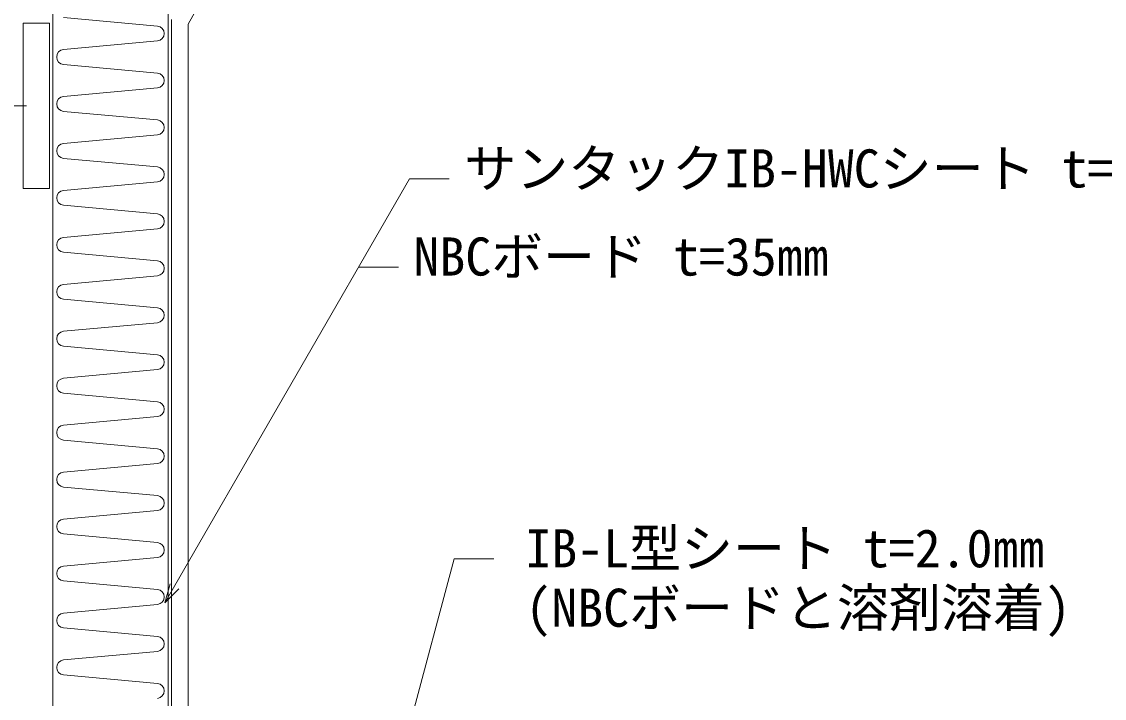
# Model space of a CAD drawing. Units: millimetres, scale not verified. Extents: x -840 to 840, y -594 to 594.
# Drawn here: x -485.5 to -157.6, y -19.8 to 185 of the extents above; entities that cross this region are included whole.
import ezdxf
from ezdxf.enums import TextEntityAlignment as Align

# ---------------------------------------------------------------- set-up
doc = ezdxf.new("R2010")
doc.units = ezdxf.units.MM
doc.header["$LTSCALE"] = 2
doc.linetypes.add('CHAIN1', pattern=[8, 5, -1, 1, -1])
for name, color, linetype, lineweight in [('0-3_文字', 5, 'Continuous', 9), ('0-8_中心線', 2, 'CHAIN1', 9), ('0-A_断熱材', 4, 'Continuous', 9), ('0-B_IBｼｰﾄ', 4, 'Continuous', 9), ('0-E_躯体', 7, 'Continuous', 9), ('1-0_寸法線', 7, 'Continuous', 9)]:
    doc.layers.add(name, color=color, linetype=linetype, lineweight=lineweight)
doc.styles.add('ＭＳ ゴシック', font='')
doc.styles.get('ＭＳ ゴシック').set_extended_font_data('MS Gothic')

msp = doc.modelspace()

# ---------------------------------------------------------------- linework, layer by layer
at = {"layer": '0-8_中心線'}
msp.add_line((-483.957, 159.546), (-587.957, 159.546), dxfattribs=at)
at = {"layer": '0-A_断熱材'}
for p, q in [((-444.323, 183.709), (-472.792, 186.309)), ((-444.323, 179.202), (-472.792, 176.601)), ((-444.323, 169.494), (-472.792, 172.094)), ((-444.323, 164.987), (-472.792, 162.386)), ((-444.323, 155.279), (-472.792, 157.88)), ((-444.323, 150.772), (-472.792, 148.172)), ((-444.323, 141.064), (-472.792, 143.665)), ((-444.323, 136.557), (-472.792, 133.957)), ((-444.323, 126.85), (-472.792, 129.45)), ((-444.323, 122.343), (-472.792, 119.742)), ((-444.323, 112.635), (-472.792, 115.235)), ((-444.323, 108.128), (-472.792, 105.527)), ((-444.323, 98.42), (-472.792, 101.021)), ((-444.323, 93.913), (-472.792, 91.313)), ((-444.323, 84.205), (-472.792, 86.806)), ((-444.323, 79.699), (-472.792, 77.098)), ((-444.323, 69.991), (-472.792, 72.591)), ((-444.323, 65.484), (-472.792, 62.883)), ((-444.323, 55.776), (-472.792, 58.376)), ((-444.323, 51.269), (-472.792, 48.669)), ((-444.323, 41.561), (-472.792, 44.162)), ((-444.323, 37.054), (-472.792, 34.454)), ((-444.323, 27.346), (-472.792, 29.947)), ((-444.323, 22.84), (-472.792, 20.239)), ((-444.323, 13.132), (-472.792, 15.732)), ((-444.323, 8.625), (-472.792, 6.024)), ((-444.323, -1.083), (-472.792, 1.517)), ((-444.323, -5.59), (-472.792, -8.19)), ((-444.323, -15.298), (-472.792, -12.697))]:
    msp.add_line(p, q, dxfattribs=at)
at = {"layer": '0-A_断熱材', "color": 7}
msp.add_lwpolyline([(-476.057, -233.754), (-476.057, 220.546), (-441.057, 220.546), (-441.057, -233.754)], close=True, dxfattribs=at)
at = {"layer": '0-A_断熱材'}
for centre, start, end in [((-444.534, 181.455), 275.35135, 84.64865), ((-472.581, 174.348), 95.35135, 264.64865), ((-444.534, 167.24), 275.35135, 84.64865), ((-472.581, 160.133), 95.35135, 264.64865), ((-444.534, 153.026), 275.35135, 84.64865), ((-472.581, 145.918), 95.35135, 264.64865), ((-444.534, 138.811), 275.35135, 84.64865), ((-472.581, 131.704), 95.35135, 264.64865), ((-444.534, 124.596), 275.35135, 84.64865), ((-472.581, 117.489), 95.35135, 264.64865), ((-444.534, 110.381), 275.35135, 84.64865), ((-472.581, 103.274), 95.35135, 264.64865), ((-444.534, 96.167), 275.35135, 84.64865), ((-472.581, 89.059), 95.35135, 264.64865), ((-444.534, 81.952), 275.35135, 84.64865), ((-472.581, 74.845), 95.35135, 264.64865), ((-444.534, 67.737), 275.35135, 84.64865), ((-472.581, 60.63), 95.35135, 264.64865), ((-444.534, 53.522), 275.35135, 84.64865), ((-472.581, 46.415), 95.35135, 264.64865), ((-444.534, 39.308), 275.35135, 84.64865), ((-472.581, 32.2), 95.35135, 264.64865), ((-444.534, 25.093), 275.35135, 84.64865), ((-472.581, 17.986), 95.35135, 264.64865), ((-444.534, 10.878), 275.35135, 84.64865), ((-472.581, 3.771), 95.35135, 264.64865), ((-444.534, -3.336), 275.35135, 84.64865), ((-472.581, -10.444), 95.35135, 264.64865), ((-444.534, -17.551), 275.35135, 84.64865)]:
    msp.add_arc(centre, 2.263, start, end, dxfattribs=at)
at = {"layer": '0-B_IBｼｰﾄ', "color": 7}
for p, q in [((-431.657, 190.206), (-435.057, 184.317)), ((-440.057, -212.264), (-440.057, 185.657)), ((-435.057, -210.444), (-435.057, 184.317))]:
    msp.add_line(p, q, dxfattribs=at)
at = {"layer": '0-E_躯体'}
for p, q in [((-477.057, 134.546), (-477.057, 184.546)), ((-484.957, 134.546), (-477.057, 134.546))]:
    msp.add_line(p, q, dxfattribs=at)
msp.add_lwpolyline([(-484.957, 134.546), (-484.957, 184.546), (-477.057, 184.546)], dxfattribs=at)
at = {"layer": '1-0_寸法線'}
for p, q in [((-442.057, 9.075), (-367.946, 137.441)), ((-367.946, 137.441), (-355.946, 137.441)), ((-383.343, 110.773), (-371.343, 110.773)), ((-422.01, -229.754), (-354.432, 22.453)), ((-354.432, 22.453), (-342.432, 22.453))]:
    msp.add_line(p, q, dxfattribs=at)
msp.add_lwpolyline([(-437.815, 13.317), (-442.057, 9.075), (-440.505, 14.87)], dxfattribs=at)

# ---------------------------------------------------------------- texts
at = {"layer": '0-3_文字', "color": 7, "style": 'ＭＳ ゴシック'}
for s, p in [('サンタックIB-HWCシート t=1.5㎜以上', (-351.405, 131.382)), ('NBCボード t=35㎜', (-366.802, 104.714)), ('IB-L型シート t=2.0㎜', (-332.892, 16.394)), ('(NBCボードと溶剤溶着)', (-332.892, -1.606))]:
    msp.add_text(s, height=11.54, dxfattribs=at).set_placement(p, align=Align.BOTTOM_LEFT)

doc.saveas('drawing.dxf')
